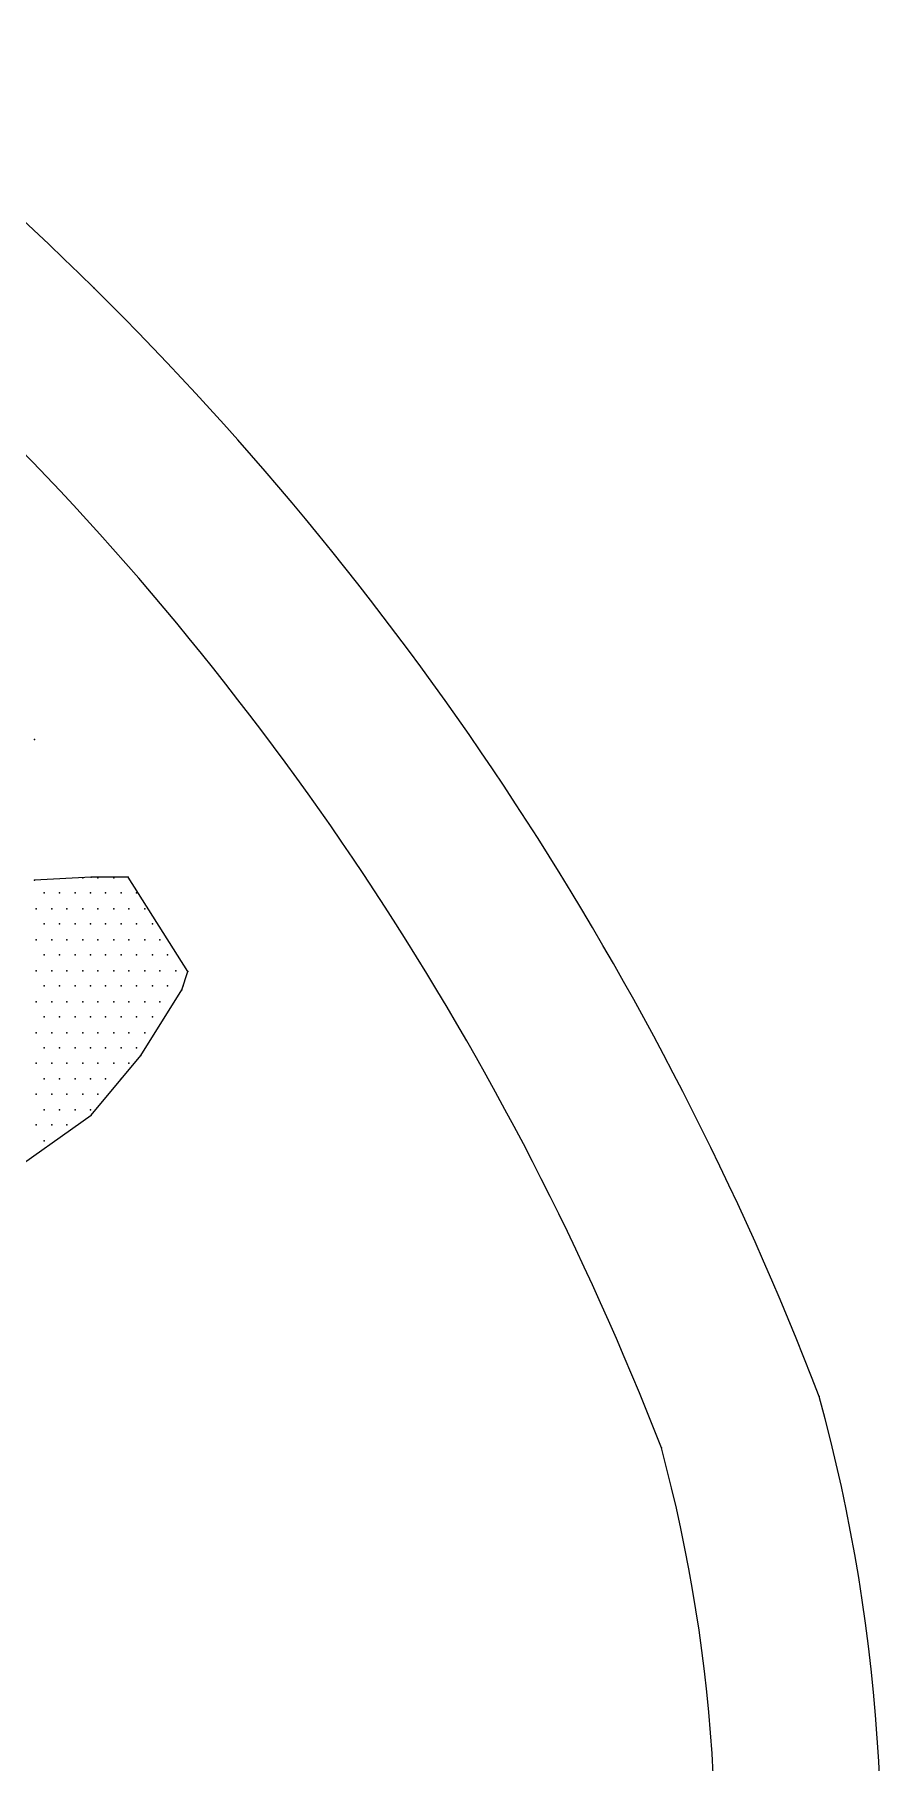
# Model space of a CAD drawing. Extents: x 180421 to 182279, y 668879 to 669787.
# Drawn here: x 180629.52 to 180635.44, y 669614.94 to 669627 of the extents above; entities that cross this region are included whole.
import ezdxf

# ---------------------------------------------------------------- set-up
doc = ezdxf.new("R2010")
doc.units = 0
doc.header["$LTSCALE"] = 2.5
doc.header["$MEASUREMENT"] = 0
doc.layers.get('0').update_dxf_attribs({"linetype": 'CONTINUOUS'})
doc.layers.add('KOTERET', color=1, linetype='CONTINUOUS')

# ---------------------------------------------------------------- blocks, each defined once
blk = doc.blocks.new('elipsa')
at = {"layer": 'KOTERET', "color": 1, "linetype": 'Continuous'}
for points in [[(20.368, 15.482, 0.06433), (7.627, 18.997, 0.055067), (-3.695, 19.335, 0.081051), (-17.07, 16.585, 0.05642), (-25.541, 12.204, 0.170965), (-32.054, 4.609, 0.076819), (-33.047, 0.117, 0.118306), (-31.458, -6.729, 0.129737), (-26.38, -12.498, 0.070189), (-16.442, -17.734, 0.047922), (-8.989, -19.629, 0.049022), (1.678, -20.394, 0.072792), (17.281, -17.691, 0.1248), (27.531, -12.086, 0.103709), (33.163, -4.121, 0.036886), (33.574, -2.374, 0.106536), (33.289, 2.751, 0.106243), (28.222, 10.489, 0.106919), (20.368, 15.482)], [(-8.799, -18.483, 0.049045), (1.647, -19.233, 0.072972), (16.953, -16.573, 0.125195), (26.739, -11.236, 0.103069), (32.075, -3.715, 0.035565), (32.429, -2.19, 0.105225), (32.186, 2.392, 0.105504), (27.409, 9.665, 0.107235), (19.946, 14.405, 0.064474), (7.463, 17.846, 0.055181), (-3.626, 18.179, 0.081162), (-16.653, 15.503, 0.05669), (-24.929, 11.217, 0.171614), (-30.972, 4.192, 0.076301), (-31.885, 0.075, 0.117637), (-30.418, -6.206, 0.130118), (-25.715, -11.542, 0.070334), (-16.046, -16.641, 0.047983), (-8.799, -18.483)]]:
    blk.add_lwpolyline(points, format="xyb", dxfattribs=at)
at = {"layer": 'KOTERET', "color": 2, "linetype": 'Continuous'}
for points in [[(28.201, 6.377), (27.805, 6.356)], [(28.143, 6.372), (28.143, 6.372)], [(28.46, 6.377), (28.201, 6.377)], [(28.249, 6.372), (28.249, 6.372)], [(28.359, 6.372), (28.359, 6.372)], [(28.877, 5.717), (28.46, 6.377)], [(27.816, 6.155), (27.816, 6.155)], [(27.874, 6.266), (27.874, 6.266)], [(27.927, 6.155), (27.927, 6.155)], [(27.979, 6.266), (27.979, 6.266)], [(28.032, 6.155), (28.032, 6.155)], [(28.09, 6.266), (28.09, 6.266)], [(28.143, 6.155), (28.143, 6.155)], [(28.196, 6.266), (28.196, 6.266)], [(28.249, 6.155), (28.249, 6.155)], [(28.301, 6.266), (28.301, 6.266)], [(28.359, 6.155), (28.359, 6.155)], [(28.412, 6.266), (28.412, 6.266)], [(28.465, 6.155), (28.465, 6.155)], [(28.518, 6.266), (28.518, 6.266)], [(28.576, 6.155), (28.576, 6.155)], [(27.874, 6.05), (27.874, 6.05)], [(27.979, 6.05), (27.979, 6.05)], [(28.09, 6.05), (28.09, 6.05)], [(28.196, 6.05), (28.196, 6.05)], [(28.301, 6.05), (28.301, 6.05)], [(28.412, 6.05), (28.412, 6.05)], [(28.518, 6.05), (28.518, 6.05)], [(28.629, 6.05), (28.629, 6.05)], [(27.816, 5.939), (27.816, 5.939)], [(27.927, 5.939), (27.927, 5.939)], [(28.032, 5.939), (28.032, 5.939)], [(28.143, 5.939), (28.143, 5.939)], [(28.249, 5.939), (28.249, 5.939)], [(28.359, 5.939), (28.359, 5.939)], [(28.465, 5.939), (28.465, 5.939)], [(28.576, 5.939), (28.576, 5.939)], [(28.681, 5.939), (28.681, 5.939)], [(27.874, 5.833), (27.874, 5.833)], [(27.979, 5.833), (27.979, 5.833)], [(28.09, 5.833), (28.09, 5.833)], [(28.196, 5.833), (28.196, 5.833)], [(28.301, 5.833), (28.301, 5.833)], [(28.412, 5.833), (28.412, 5.833)], [(28.518, 5.833), (28.518, 5.833)], [(28.629, 5.833), (28.629, 5.833)], [(28.734, 5.833), (28.734, 5.833)], [(27.816, 5.722), (27.816, 5.722)], [(27.927, 5.722), (27.927, 5.722)], [(28.032, 5.722), (28.032, 5.722)], [(28.143, 5.722), (28.143, 5.722)], [(28.249, 5.722), (28.249, 5.722)], [(28.359, 5.722), (28.359, 5.722)], [(28.465, 5.722), (28.465, 5.722)], [(28.576, 5.722), (28.576, 5.722)], [(28.681, 5.722), (28.681, 5.722)], [(28.792, 5.722), (28.792, 5.722)], [(28.835, 5.59), (28.877, 5.717)], [(27.874, 5.617), (27.874, 5.617)], [(27.979, 5.617), (27.979, 5.617)], [(28.09, 5.617), (28.09, 5.617)], [(28.196, 5.617), (28.196, 5.617)], [(28.301, 5.617), (28.301, 5.617)], [(28.412, 5.617), (28.412, 5.617)], [(28.518, 5.617), (28.518, 5.617)], [(28.549, 5.131), (28.835, 5.59)], [(28.629, 5.617), (28.629, 5.617)], [(28.734, 5.617), (28.734, 5.617)], [(28.845, 5.617), (28.845, 5.617)], [(27.816, 5.506), (27.816, 5.506)], [(27.927, 5.506), (27.927, 5.506)], [(28.032, 5.506), (28.032, 5.506)], [(28.143, 5.506), (28.143, 5.506)], [(28.249, 5.506), (28.249, 5.506)], [(28.359, 5.506), (28.359, 5.506)], [(28.465, 5.506), (28.465, 5.506)], [(28.576, 5.506), (28.576, 5.506)], [(28.681, 5.506), (28.681, 5.506)], [(27.874, 5.4), (27.874, 5.4)], [(27.979, 5.4), (27.979, 5.4)], [(28.09, 5.4), (28.09, 5.4)], [(28.196, 5.4), (28.196, 5.4)], [(28.301, 5.4), (28.301, 5.4)], [(28.412, 5.4), (28.412, 5.4)], [(28.518, 5.4), (28.518, 5.4)], [(28.629, 5.4), (28.629, 5.4)], [(27.816, 5.29), (27.816, 5.29)], [(27.927, 5.29), (27.927, 5.29)], [(28.032, 5.29), (28.032, 5.29)], [(28.143, 5.29), (28.143, 5.29)], [(28.249, 5.29), (28.249, 5.29)], [(28.359, 5.29), (28.359, 5.29)], [(28.465, 5.29), (28.465, 5.29)], [(28.576, 5.29), (28.576, 5.29)], [(27.816, 5.078), (27.816, 5.078)], [(27.874, 5.184), (27.874, 5.184)], [(27.927, 5.078), (27.927, 5.078)], [(27.979, 5.184), (27.979, 5.184)], [(28.032, 5.078), (28.032, 5.078)], [(28.09, 5.184), (28.09, 5.184)], [(28.143, 5.078), (28.143, 5.078)], [(28.196, 5.184), (28.196, 5.184)], [(28.201, 4.714), (28.549, 5.131)], [(28.249, 5.078), (28.249, 5.078)], [(28.301, 5.184), (28.301, 5.184)], [(28.359, 5.078), (28.359, 5.078)], [(28.412, 5.184), (28.412, 5.184)], [(28.465, 5.078), (28.465, 5.078)], [(28.518, 5.184), (28.518, 5.184)], [(27.874, 4.968), (27.874, 4.968)], [(27.979, 4.968), (27.979, 4.968)], [(28.09, 4.968), (28.09, 4.968)], [(28.196, 4.968), (28.196, 4.968)], [(28.301, 4.968), (28.301, 4.968)], [(28.412, 4.968), (28.412, 4.968)], [(27.816, 4.862), (27.816, 4.862)], [(27.927, 4.862), (27.927, 4.862)], [(28.032, 4.862), (28.032, 4.862)], [(28.143, 4.862), (28.143, 4.862)], [(28.249, 4.862), (28.249, 4.862)], [(27.584, 4.276), (28.201, 4.714)], [(27.874, 4.751), (27.874, 4.751)], [(27.979, 4.751), (27.979, 4.751)], [(28.09, 4.751), (28.09, 4.751)], [(28.196, 4.751), (28.196, 4.751)], [(27.816, 4.646), (27.816, 4.646)], [(27.927, 4.646), (27.927, 4.646)], [(28.032, 4.646), (28.032, 4.646)], [(27.874, 4.535), (27.874, 4.535)]]:
    blk.add_lwpolyline(points, dxfattribs=at)
at = {"layer": 'KOTERET', "color": 1}
for p in [(28.222, 10.489), (27.805, 7.338), (27.805, 7.338), (27.805, 6.356), (27.805, 6.356), (28.143, 6.372), (28.143, 6.372), (28.201, 6.377), (28.201, 6.377), (28.249, 6.372), (28.249, 6.372), (28.359, 6.372), (28.359, 6.372), (28.46, 6.377), (28.46, 6.377), (27.816, 6.155), (27.816, 6.155), (27.874, 6.266), (27.874, 6.266), (27.927, 6.155), (27.927, 6.155), (27.979, 6.266), (27.979, 6.266), (28.032, 6.155), (28.032, 6.155), (28.09, 6.266), (28.09, 6.266), (28.143, 6.155), (28.143, 6.155), (28.196, 6.266), (28.196, 6.266), (28.249, 6.155), (28.249, 6.155), (28.301, 6.266), (28.301, 6.266), (28.359, 6.155), (28.359, 6.155), (28.412, 6.266), (28.412, 6.266), (28.465, 6.155), (28.465, 6.155), (28.518, 6.266), (28.518, 6.266), (28.576, 6.155), (28.576, 6.155), (27.874, 6.05), (27.874, 6.05), (27.979, 6.05), (27.979, 6.05), (28.09, 6.05), (28.09, 6.05), (28.196, 6.05), (28.196, 6.05), (28.301, 6.05), (28.301, 6.05), (28.412, 6.05), (28.412, 6.05), (28.518, 6.05), (28.518, 6.05), (28.629, 6.05), (28.629, 6.05), (27.816, 5.939), (27.816, 5.939), (27.927, 5.939), (27.927, 5.939), (28.032, 5.939), (28.032, 5.939), (28.143, 5.939), (28.143, 5.939), (28.249, 5.939), (28.249, 5.939), (28.359, 5.939), (28.359, 5.939), (28.465, 5.939), (28.465, 5.939), (28.576, 5.939), (28.576, 5.939), (28.681, 5.939), (28.681, 5.939), (27.874, 5.833), (27.874, 5.833), (27.979, 5.833), (27.979, 5.833), (28.09, 5.833), (28.09, 5.833), (28.196, 5.833), (28.196, 5.833), (28.301, 5.833), (28.301, 5.833), (28.412, 5.833), (28.412, 5.833), (28.518, 5.833), (28.518, 5.833), (28.629, 5.833), (28.629, 5.833), (28.734, 5.833), (28.734, 5.833), (27.816, 5.722), (27.816, 5.722), (27.927, 5.722), (27.927, 5.722), (28.032, 5.722), (28.032, 5.722), (28.143, 5.722), (28.143, 5.722), (28.249, 5.722), (28.249, 5.722), (28.359, 5.722), (28.359, 5.722), (28.465, 5.722), (28.465, 5.722), (28.576, 5.722), (28.576, 5.722), (28.681, 5.722), (28.681, 5.722), (28.792, 5.722), (28.792, 5.722), (28.877, 5.717), (28.877, 5.717), (27.874, 5.617), (27.874, 5.617), (27.979, 5.617), (27.979, 5.617), (28.09, 5.617), (28.09, 5.617), (28.196, 5.617), (28.196, 5.617), (28.301, 5.617), (28.301, 5.617), (28.412, 5.617), (28.412, 5.617), (28.518, 5.617), (28.518, 5.617), (28.629, 5.617), (28.629, 5.617), (28.734, 5.617), (28.734, 5.617), (28.835, 5.59), (28.835, 5.59), (28.845, 5.617), (28.845, 5.617), (27.816, 5.506), (27.816, 5.506), (27.927, 5.506), (27.927, 5.506), (28.032, 5.506), (28.032, 5.506), (28.143, 5.506), (28.143, 5.506), (28.249, 5.506), (28.249, 5.506), (28.359, 5.506), (28.359, 5.506), (28.465, 5.506), (28.465, 5.506), (28.576, 5.506), (28.576, 5.506), (28.681, 5.506), (28.681, 5.506), (27.874, 5.4), (27.874, 5.4), (27.979, 5.4), (27.979, 5.4), (28.09, 5.4), (28.09, 5.4), (28.196, 5.4), (28.196, 5.4), (28.301, 5.4), (28.301, 5.4), (28.412, 5.4), (28.412, 5.4), (28.518, 5.4), (28.518, 5.4), (28.629, 5.4), (28.629, 5.4), (27.816, 5.29), (27.816, 5.29), (27.927, 5.29), (27.927, 5.29), (28.032, 5.29), (28.032, 5.29), (28.143, 5.29), (28.143, 5.29), (28.249, 5.29), (28.249, 5.29), (28.359, 5.29), (28.359, 5.29), (28.465, 5.29), (28.465, 5.29), (28.576, 5.29), (28.576, 5.29), (27.816, 5.078), (27.816, 5.078), (27.874, 5.184), (27.874, 5.184), (27.927, 5.078), (27.927, 5.078), (27.979, 5.184), (27.979, 5.184), (28.032, 5.078), (28.032, 5.078), (28.09, 5.184), (28.09, 5.184), (28.143, 5.078), (28.143, 5.078), (28.196, 5.184), (28.196, 5.184), (28.249, 5.078), (28.249, 5.078), (28.301, 5.184), (28.301, 5.184), (28.359, 5.078), (28.359, 5.078), (28.412, 5.184), (28.412, 5.184), (28.465, 5.078), (28.465, 5.078), (28.518, 5.184), (28.518, 5.184), (28.549, 5.131), (28.549, 5.131), (27.874, 4.968), (27.874, 4.968), (27.979, 4.968), (27.979, 4.968), (28.09, 4.968), (28.09, 4.968), (28.196, 4.968), (28.196, 4.968), (28.301, 4.968), (28.301, 4.968), (28.412, 4.968), (28.412, 4.968), (27.816, 4.862), (27.816, 4.862), (27.927, 4.862), (27.927, 4.862), (28.032, 4.862), (28.032, 4.862), (28.143, 4.862), (28.143, 4.862), (28.249, 4.862), (28.249, 4.862), (27.874, 4.751), (27.874, 4.751), (27.979, 4.751), (27.979, 4.751), (28.09, 4.751), (28.09, 4.751), (28.196, 4.751), (28.196, 4.751), (28.201, 4.714), (28.201, 4.714), (27.816, 4.646), (27.816, 4.646), (27.927, 4.646), (27.927, 4.646), (28.032, 4.646), (28.032, 4.646), (27.874, 4.535), (27.874, 4.535), (33.289, 2.751), (32.186, 2.392)]:
    blk.add_point(p, dxfattribs=at)

msp = doc.modelspace()

# ---------------------------------------------------------------- block references
msp.add_blockref('elipsa', (180601.713, 669614.745))

doc.saveas('drawing.dxf')
